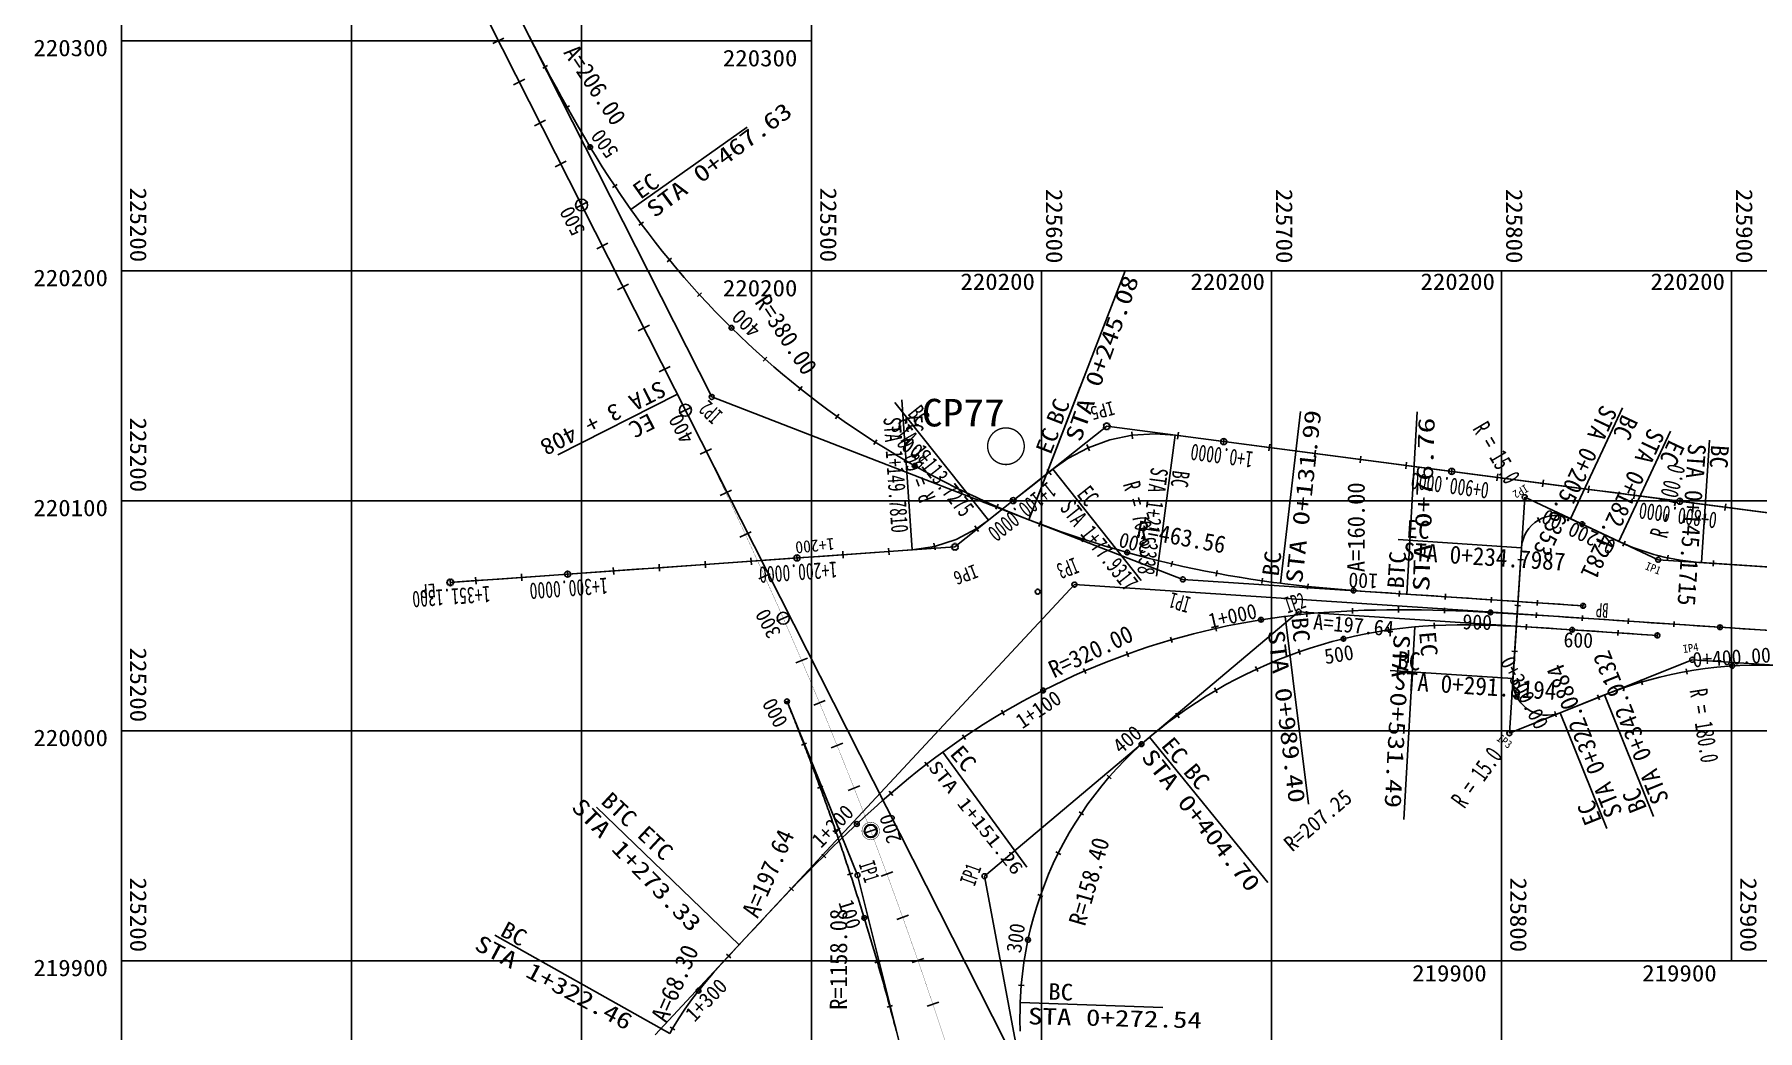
# Model space of a CAD drawing. Extents: x 229178 to 230988, y 219845 to 221404.
# Drawn here: x 229228 to 229977, y 220574 to 221007 of the extents above; entities that cross this region are included whole.
import ezdxf
from ezdxf.enums import TextEntityAlignment as Align

# ---------------------------------------------------------------- set-up
doc = ezdxf.new("R2010")
doc.units = 0
doc.header["$LTSCALE"] = 127
doc.header["$MEASUREMENT"] = 0
doc.layers.get('0').update_dxf_attribs({"linetype": 'CONTINUOUS'})
for name, color, linetype in [('CA-ALGN-CNTL', 2, 'CONTINUOUS'), ('CA-ALGN-IPLN', 1, 'CONTINUOUS'), ('CA-ALGN-IPSM', 2, 'CONTINUOUS'), ('CA-ALGN-STSM', 2, 'CONTINUOUS'), ('CA-ALGN-SUBL', 1, 'CONTINUOUS'), ('CA-ALGN-SUBT', 2, 'CONTINUOUS'), ('CA-ALGN-TEXT', 3, 'CONTINUOUS'), ('CA-TEXT', 3, 'CONTINUOUS'), ('CV-GRID-LINE', 1, 'CONTINUOUS'), ('CV-GRID-TEXT', 4, 'CONTINUOUS'), ('CV-SURV-SYMB', 3, 'CONTINUOUS'), ('CV-SURV-TEXT', 3, 'CONTINUOUS')]:
    doc.layers.add(name, color=color, linetype=linetype)
doc.styles.add('GHS', font='DotumChe.ttf')
doc.styles.add('GTXT', font='DotumChe.ttf')

# ---------------------------------------------------------------- blocks, each defined once
blk = doc.blocks.new('CVSVCPM')
at = {"const_width": 0.15}
blk.add_lwpolyline([(0, 2, -1), (0, -2, -1), (0, 2)], format="xyb", dxfattribs=at)
at = {"style": 'GTXT', "flags": 1}
blk.add_attdef('NO', text='', height=2.5, dxfattribs=at).set_placement((0, 4.76), align=Align.MIDDLE)
blk = doc.blocks.new('CASTAMM')
blk.add_line((0, -1.5), (0, 1.5))
blk.add_circle((0, 0), 1.3)
at = {"style": 'GTXT', "flags": 1}
for tag, p in [('STA_DST', (0, -3.62)), ('XSEC_DAT', (0, -6.85))]:
    blk.add_attdef(tag, text='', height=2.5, dxfattribs=at).set_placement(p, align=Align.MIDDLE)
blk = doc.blocks.new('CAIPMRK')
at = {"const_width": 0.1}
blk.add_lwpolyline([(-2, 0, -1), (2, 0, -1)], format="xyb", close=True, dxfattribs=at)
blk.add_circle((0, 0), 1.5)
blk = doc.blocks.new('CASTAMS')
blk.add_line((0, -1.5), (0, 1.5))
at = {"style": 'GTXT', "flags": 1}
for tag, p in [('STA_DST', (0, -3.62)), ('XSEC_DAT', (0, -6.85))]:
    blk.add_attdef(tag, text='', height=2.5, dxfattribs=at).set_placement(p, align=Align.MIDDLE)

msp = doc.modelspace()

# ---------------------------------------------------------------- linework, layer by layer
at = {"layer": 'CA-ALGN-CNTL', "const_width": 0.1}
msp.add_lwpolyline([(229624.68, 220566.46), (229620.47, 220579.25), (229620.47, 220579.25), (229618.39, 220585.44), (229611.92, 220604.37), (229605.25, 220623.22), (229603.56, 220627.93), (229598.87, 220640.75), (229598.53, 220641.65), (229598.53, 220641.65), (229598.4, 220642.01), (229596.31, 220647.64), (229596.17, 220648.01), (229595.99, 220648.48), (229595.62, 220649.46), (229595.62, 220649.46), (229595.11, 220650.82), (229593.88, 220654.09), (229591.93, 220659.24), (229591.36, 220660.73), (229587.62, 220670.44), (229584.27, 220679.02), (229584.27, 220679.02), (229584.13, 220679.38), (229581.17, 220686.85), (229581.17, 220686.85), (229579.33, 220691.46), (229578.68, 220693.09), (229576.72, 220697.95), (229571.99, 220709.53), (229569.12, 220716.45), (229561.33, 220734.88), (229561.02, 220735.61), (229560.15, 220737.63), (229559.56, 220739.01), (229559.16, 220739.93), (229558.29, 220741.95), (229553.36, 220753.22), (229550.9, 220758.8), (229550.7, 220759.26), (229545.21, 220771.49), (229540.65, 220781.5), (229540.03, 220782.86), (229538.14, 220786.94), (229537.64, 220788.03), (229537.64, 220788.03), (229537.47, 220788.4), (229537.47, 220788.4), (229536.88, 220789.67), (229529.1, 220806.23), (229528.37, 220807.76), (229523.78, 220817.32), (229521.34, 220822.36), (229520.33, 220824.43), (229519.67, 220825.77), (229517.47, 220830.26), (229514.15, 220836.99), (229510.8, 220843.7), (229507.29, 220850.66), (229501.78, 220861.55), (229495, 220874.93), (229494.1, 220876.71), (229492.74, 220879.39), (229491.39, 220882.07), (229483.71, 220897.24), (229475.51, 220913.42), (229475.51, 220913.42), (229474.68, 220915.08), (229471.29, 220921.77), (229471.11, 220922.13), (229465.64, 220932.92), (229457.29, 220949.43), (229457.06, 220949.87), (229456.61, 220950.77), (229447.57, 220968.61), (229441.11, 220981.37), (229438.54, 220986.45), (229434.16, 220995.11), (229433.98, 220995.46), (229429.51, 221004.3), (229425.89, 221011.43)], dxfattribs=at)
at = {"layer": 'CA-ALGN-CNTL'}
for points in [[(229901.07, 220758.63), (229896.08, 220758.96), (229891.09, 220759.29), (229886.1, 220759.62), (229881.11, 220759.95), (229876.12, 220760.28), (229871.13, 220760.61), (229866.14, 220760.94), (229861.15, 220761.27), (229856.16, 220761.6), (229851.18, 220761.93), (229846.19, 220762.26), (229841.2, 220762.59), (229836.21, 220762.92), (229831.22, 220763.25), (229826.23, 220763.58), (229824.47, 220763.69), (229821.24, 220763.91), (229816.25, 220764.24), (229811.26, 220764.58), (229806.28, 220764.93), (229801.29, 220765.31), (229796.31, 220765.7), (229791.32, 220766.12), (229786.34, 220766.58), (229781.37, 220767.07), (229776.4, 220767.6), (229771.43, 220768.18), (229769.46, 220768.43), (229766.47, 220768.81), (229761.52, 220769.5), (229756.57, 220770.24), (229751.64, 220771.03), (229746.71, 220771.87), (229741.79, 220772.77), (229736.88, 220773.72), (229731.98, 220774.73), (229727.1, 220775.78), (229722.22, 220776.89), (229717.36, 220778.05), (229712.51, 220779.27), (229707.67, 220780.54), (229702.85, 220781.85), (229698.04, 220783.22), (229693.24, 220784.65), (229688.47, 220786.12), (229683.71, 220787.65), (229678.96, 220789.22), (229674.23, 220790.85), (229669.52, 220792.53), (229664.83, 220794.26), (229660.16, 220796.04), (229660.09, 220796.07), (229660.09, 220796.07), (229660.09, 220796.07), (229660.09, 220796.07), (229655.51, 220797.87), (229650.88, 220799.77), (229646.28, 220801.73), (229641.71, 220803.75), (229637.16, 220805.82), (229632.64, 220807.96), (229628.15, 220810.16), (229623.68, 220812.41), (229619.25, 220814.73), (229614.85, 220817.1), (229610.48, 220819.53), (229606.14, 220822.02), (229601.84, 220824.56), (229597.57, 220827.16), (229593.33, 220829.82), (229589.13, 220832.53), (229584.97, 220835.3), (229580.84, 220838.12), (229576.75, 220840.99), (229572.7, 220843.92), (229568.68, 220846.9), (229564.71, 220849.94), (229560.78, 220853.03), (229556.88, 220856.16), (229553.03, 220859.35), (229549.22, 220862.59), (229545.46, 220865.88), (229541.74, 220869.22), (229538.06, 220872.61), (229534.43, 220876.04), (229530.84, 220879.53), (229527.3, 220883.06), (229523.8, 220886.63), (229520.36, 220890.25), (229516.96, 220893.92), (229513.61, 220897.63), (229510.31, 220901.39), (229507.05, 220905.19), (229503.85, 220909.03), (229500.7, 220912.91), (229497.6, 220916.83), (229494.55, 220920.8), (229491.56, 220924.8), (229488.62, 220928.84), (229487.09, 220930.99), (229485.73, 220932.92), (229482.89, 220937.04), (229480.11, 220941.19), (229477.37, 220945.38), (229474.68, 220949.59), (229472.04, 220953.84), (229469.43, 220958.11), (229466.87, 220962.4), (229464.35, 220966.71), (229461.86, 220971.05), (229459.4, 220975.4), (229456.97, 220979.78), (229454.57, 220984.16), (229452.2, 220988.56), (229449.85, 220992.98), (229447.52, 220997.4), (229445.21, 221001.84), (229442.91, 221006.28), (229440.63, 221010.73)], [(229901.07, 220758.63), (229896.08, 220758.96), (229891.09, 220759.29), (229886.1, 220759.62), (229881.11, 220759.95), (229876.12, 220760.28), (229871.13, 220760.61), (229866.14, 220760.94), (229861.15, 220761.27), (229856.16, 220761.6), (229851.18, 220761.93), (229846.19, 220762.26), (229841.2, 220762.59), (229836.21, 220762.92), (229831.22, 220763.25), (229826.23, 220763.58), (229824.47, 220763.69), (229821.24, 220763.91), (229816.25, 220764.24), (229811.26, 220764.58), (229806.28, 220764.93), (229801.29, 220765.31), (229796.31, 220765.7), (229791.32, 220766.12), (229786.34, 220766.58), (229781.37, 220767.07), (229776.4, 220767.6), (229771.43, 220768.18), (229769.46, 220768.43), (229766.47, 220768.81), (229761.52, 220769.5), (229756.57, 220770.24), (229751.64, 220771.03), (229746.71, 220771.87), (229741.79, 220772.77), (229736.88, 220773.72), (229731.98, 220774.73), (229727.1, 220775.78), (229722.22, 220776.89), (229717.36, 220778.05), (229712.51, 220779.27), (229707.67, 220780.54), (229702.85, 220781.85), (229698.04, 220783.22), (229693.24, 220784.65), (229688.47, 220786.12), (229683.71, 220787.65), (229678.96, 220789.22), (229674.23, 220790.85), (229669.52, 220792.53), (229664.83, 220794.26), (229660.16, 220796.04), (229660.09, 220796.07), (229660.09, 220796.07), (229660.09, 220796.07), (229660.09, 220796.07), (229655.51, 220797.87), (229650.88, 220799.77), (229646.28, 220801.73), (229641.71, 220803.75), (229637.16, 220805.82), (229632.64, 220807.96), (229628.15, 220810.16), (229623.68, 220812.41), (229619.25, 220814.73), (229614.85, 220817.1), (229610.48, 220819.53), (229606.14, 220822.02), (229601.84, 220824.56), (229597.57, 220827.16), (229593.33, 220829.82), (229589.13, 220832.53), (229584.97, 220835.3), (229580.84, 220838.12), (229576.75, 220840.99), (229572.7, 220843.92), (229568.68, 220846.9), (229564.71, 220849.94), (229560.78, 220853.03), (229556.88, 220856.16), (229553.03, 220859.35), (229549.22, 220862.59), (229545.46, 220865.88), (229541.74, 220869.22), (229538.06, 220872.61), (229534.43, 220876.04), (229530.84, 220879.53), (229527.3, 220883.06), (229523.8, 220886.63), (229520.36, 220890.25), (229516.96, 220893.92), (229513.61, 220897.63), (229510.31, 220901.39), (229507.05, 220905.19), (229503.85, 220909.03), (229500.7, 220912.91), (229497.6, 220916.83), (229494.55, 220920.8), (229491.56, 220924.8), (229488.62, 220928.84), (229487.09, 220930.99), (229485.73, 220932.92), (229482.89, 220937.04), (229480.11, 220941.19), (229477.37, 220945.38), (229474.68, 220949.59), (229472.04, 220953.84), (229469.43, 220958.11), (229466.87, 220962.4), (229464.35, 220966.71), (229461.86, 220971.05), (229459.4, 220975.4), (229456.97, 220979.78), (229454.57, 220984.16), (229452.2, 220988.56), (229449.85, 220992.98), (229447.52, 220997.4), (229445.21, 221001.84), (229442.91, 221006.28), (229440.63, 221010.73)], [(229982.78, 220798.91), (229972.86, 220800.21), (229962.95, 220801.51), (229953.03, 220802.8), (229943.12, 220804.1), (229933.2, 220805.4), (229923.29, 220806.7), (229913.37, 220807.99), (229903.45, 220809.29), (229893.54, 220810.59), (229883.62, 220811.89), (229873.71, 220813.18), (229863.79, 220814.48), (229853.88, 220815.78), (229843.96, 220817.08), (229834.05, 220818.37), (229824.13, 220819.67), (229814.22, 220820.97), (229804.3, 220822.27), (229794.38, 220823.56), (229784.47, 220824.86), (229774.55, 220826.16), (229764.64, 220827.46), (229754.72, 220828.75), (229744.81, 220830.05), (229734.89, 220831.35), (229724.98, 220832.65), (229723.65, 220832.82), (229715.01, 220833.41), (229705.04, 220832.78), (229695.26, 220830.75), (229685.86, 220827.35), (229677.04, 220822.67), (229670.56, 220818.09), (229668.94, 220816.81), (229661.11, 220810.59), (229653.28, 220804.37), (229645.45, 220798.15), (229642.53, 220795.83), (229637.43, 220792.19), (229628.58, 220787.55), (229619.09, 220784.44), (229609.43, 220782.96), (229609.21, 220782.95), (229599.24, 220782.25), (229589.26, 220781.54), (229579.29, 220780.84), (229569.31, 220780.14), (229559.34, 220779.44), (229549.36, 220778.73), (229539.39, 220778.03), (229529.41, 220777.33), (229519.44, 220776.62), (229509.46, 220775.92), (229499.48, 220775.22), (229489.51, 220774.52), (229479.53, 220773.81), (229469.56, 220773.11), (229459.58, 220772.41), (229449.61, 220771.71), (229439.63, 220771), (229429.66, 220770.3), (229419.68, 220769.6), (229409.71, 220768.9), (229408.58, 220768.82)], [(229980.54, 220748.01), (229975.55, 220748.34), (229970.56, 220748.67), (229965.57, 220749), (229960.58, 220749.33), (229955.59, 220749.66), (229950.6, 220749.99), (229945.62, 220750.32), (229940.63, 220750.65), (229935.64, 220750.98), (229930.65, 220751.31), (229925.66, 220751.64), (229920.67, 220751.97), (229915.68, 220752.3), (229910.69, 220752.63), (229905.7, 220752.96), (229900.71, 220753.29), (229895.72, 220753.62), (229893.4, 220753.77), (229890.74, 220753.95), (229885.75, 220754.28), (229880.76, 220754.6), (229875.77, 220754.92), (229870.78, 220755.22), (229865.78, 220755.51), (229860.79, 220755.78), (229855.8, 220756.03), (229850.8, 220756.26), (229845.81, 220756.46), (229840.81, 220756.63), (229835.81, 220756.76), (229830.81, 220756.86), (229825.81, 220756.92), (229820.81, 220756.93), (229815.81, 220756.9), (229810.81, 220756.82), (229805.82, 220756.68), (229800.82, 220756.49), (229795.83, 220756.24), (229790.84, 220755.93), (229785.85, 220755.55), (229780.87, 220755.11), (229775.9, 220754.59), (229771.53, 220754.07), (229770.93, 220754), (229765.98, 220753.33), (229761.03, 220752.58), (229756.1, 220751.75), (229751.18, 220750.85), (229746.28, 220749.87), (229741.39, 220748.82), (229736.52, 220747.69), (229731.67, 220746.48), (229726.84, 220745.2), (229722.03, 220743.84), (229717.24, 220742.41), (229712.47, 220740.9), (229707.73, 220739.32), (229703.01, 220737.66), (229698.32, 220735.93), (229693.65, 220734.13), (229689.02, 220732.26), (229684.41, 220730.31), (229679.84, 220728.29), (229675.3, 220726.2), (229670.79, 220724.04), (229666.31, 220721.81), (229661.87, 220719.51), (229657.47, 220717.14), (229653.11, 220714.7), (229648.78, 220712.19), (229644.49, 220709.62), (229640.25, 220706.98), (229636.04, 220704.27), (229631.88, 220701.5), (229627.76, 220698.66), (229623.69, 220695.76), (229622.67, 220695.02), (229619.66, 220692.8), (229615.68, 220689.78), (229611.74, 220686.7), (229607.85, 220683.56), (229604, 220680.37), (229600.18, 220677.14), (229596.41, 220673.86), (229592.68, 220670.53), (229588.97, 220667.17), (229585.31, 220663.77), (229581.67, 220660.34), (229578.07, 220656.87), (229574.49, 220653.38), (229570.94, 220649.86), (229567.42, 220646.31), (229563.91, 220642.74), (229560.43, 220639.16), (229556.96, 220635.55), (229553.51, 220631.94), (229550.08, 220628.3), (229546.65, 220624.66), (229543.23, 220621.01), (229539.82, 220617.36), (229536.41, 220613.7), (229534.14, 220611.26), (229534.14, 220611.26), (229533.01, 220610.04), (229529.61, 220606.37), (229526.23, 220602.68), (229522.91, 220598.95), (229519.65, 220595.16), (229516.48, 220591.29), (229513.42, 220587.33), (229510.5, 220583.28), (229507.74, 220579.11), (229505.17, 220574.82), (229503.98, 220572.67)], [(229656.36, 220573.66), (229656.25, 220578.66), (229656.28, 220583.66), (229656.36, 220586.2), (229656.47, 220588.66), (229656.81, 220593.65), (229657.3, 220598.62), (229657.96, 220603.58), (229658.77, 220608.51), (229659.73, 220613.42), (229660.85, 220618.29), (229662.12, 220623.12), (229663.55, 220627.92), (229665.12, 220632.66), (229666.85, 220637.36), (229668.72, 220641.99), (229670.74, 220646.57), (229672.9, 220651.08), (229675.2, 220655.51), (229677.64, 220659.88), (229680.22, 220664.16), (229682.93, 220668.36), (229685.77, 220672.48), (229688.74, 220676.5), (229691.84, 220680.42), (229695.05, 220684.25), (229698.39, 220687.97), (229701.85, 220691.59), (229705.41, 220695.09), (229709.09, 220698.48), (229712.63, 220701.56), (229712.63, 220701.56), (229712.63, 220701.56), (229712.63, 220701.56), (229712.87, 220701.76), (229716.73, 220704.92), (229720.68, 220708), (229724.69, 220710.98), (229728.78, 220713.86), (229732.94, 220716.64), (229737.16, 220719.32), (229741.44, 220721.89), (229745.79, 220724.37), (229750.19, 220726.73), (229754.65, 220728.99), (229759.16, 220731.15), (229763.73, 220733.19), (229768.34, 220735.12), (229773, 220736.94), (229777.7, 220738.65), (229782.43, 220740.24), (229787.21, 220741.72), (229792.02, 220743.08), (229796.86, 220744.33), (229801.73, 220745.46), (229806.63, 220746.47), (229811.55, 220747.36), (229816.49, 220748.14), (229821.45, 220748.79), (229826.42, 220749.33), (229827.9, 220749.46), (229831.4, 220749.74), (229836.39, 220750.05), (229841.39, 220750.24), (229846.39, 220750.35), (229851.39, 220750.36), (229856.39, 220750.3), (229861.38, 220750.18), (229866.38, 220749.99), (229871.37, 220749.76), (229876.37, 220749.49), (229881.36, 220749.19), (229886.35, 220748.88), (229891.34, 220748.55), (229891.64, 220748.53), (229896.33, 220748.22), (229901.32, 220747.89), (229906.3, 220747.56), (229911.29, 220747.23), (229916.28, 220746.9), (229921.27, 220746.57), (229926.26, 220746.24), (229931.25, 220745.91), (229933.35, 220745.77)], [(229554.97, 220717.1), (229554.97, 220717.1), (229555.35, 220716.18), (229555.72, 220715.25), (229556.09, 220714.32), (229556.47, 220713.39), (229556.84, 220712.47), (229557.21, 220711.54), (229557.58, 220710.61), (229557.95, 220709.68), (229558.32, 220708.75), (229558.69, 220707.82), (229559.06, 220706.89), (229559.42, 220705.96), (229559.79, 220705.03), (229560.16, 220704.1), (229560.52, 220703.17), (229560.88, 220702.24), (229561.25, 220701.3), (229561.61, 220700.37), (229561.97, 220699.44), (229562.33, 220698.51), (229562.69, 220697.57), (229563.05, 220696.64), (229563.41, 220695.71), (229563.76, 220694.77), (229564.12, 220693.84), (229564.48, 220692.9), (229564.83, 220691.97), (229565.18, 220691.03), (229565.54, 220690.1), (229565.89, 220689.16), (229566.24, 220688.22), (229566.59, 220687.29), (229566.94, 220686.35), (229567.29, 220685.41), (229567.64, 220684.48), (229567.99, 220683.54), (229568.33, 220682.6), (229568.68, 220681.66), (229569.02, 220680.72), (229569.37, 220679.79), (229569.71, 220678.85), (229570.05, 220677.91), (229570.4, 220676.97), (229570.74, 220676.03), (229571.08, 220675.09), (229571.42, 220674.15), (229571.75, 220673.2), (229572.09, 220672.26), (229572.43, 220671.32), (229572.77, 220670.38), (229573.1, 220669.44), (229573.43, 220668.5), (229573.77, 220667.55), (229574.1, 220666.61), (229574.43, 220665.67), (229574.76, 220664.72), (229575.09, 220663.78), (229575.42, 220662.84), (229575.75, 220661.89), (229576.08, 220660.95), (229576.41, 220660), (229576.73, 220659.06), (229577.06, 220658.11), (229577.38, 220657.16), (229577.71, 220656.22), (229578.03, 220655.27), (229578.35, 220654.33), (229578.68, 220653.38), (229579, 220652.43), (229579.32, 220651.48), (229579.63, 220650.54), (229579.95, 220649.59), (229580.27, 220648.64), (229580.59, 220647.69), (229580.9, 220646.74), (229581.22, 220645.79), (229581.53, 220644.84), (229581.84, 220643.89), (229582.16, 220642.94), (229582.47, 220641.99), (229582.78, 220641.04), (229583.09, 220640.09), (229583.4, 220639.14), (229583.71, 220638.19), (229584.01, 220637.24), (229584.32, 220636.29), (229584.63, 220635.33), (229584.93, 220634.38), (229585.24, 220633.43), (229585.54, 220632.48), (229585.84, 220631.52), (229586.14, 220630.57), (229586.44, 220629.62), (229586.74, 220628.66), (229587.04, 220627.71), (229587.34, 220626.75), (229587.64, 220625.8), (229587.94, 220624.84), (229588.23, 220623.89), (229588.53, 220622.93), (229588.82, 220621.98), (229589.11, 220621.02), (229589.41, 220620.07), (229589.7, 220619.11), (229589.99, 220618.15), (229590.28, 220617.2), (229590.57, 220616.24), (229590.86, 220615.28), (229591.15, 220614.32), (229591.43, 220613.37), (229591.72, 220612.41), (229592, 220611.45), (229592.29, 220610.49), (229592.57, 220609.53), (229592.85, 220608.57), (229593.14, 220607.61), (229593.42, 220606.65), (229593.7, 220605.69), (229593.98, 220604.73), (229594.26, 220603.77), (229594.53, 220602.81), (229594.81, 220601.85), (229595.09, 220600.89), (229595.36, 220599.93), (229595.64, 220598.97), (229595.91, 220598), (229596.18, 220597.04), (229596.45, 220596.08), (229596.73, 220595.12), (229597, 220594.15), (229597.26, 220593.19), (229597.53, 220592.23), (229597.8, 220591.26), (229598.07, 220590.3), (229598.33, 220589.34), (229598.6, 220588.37), (229598.86, 220587.41), (229599.13, 220586.44), (229599.39, 220585.48), (229599.65, 220584.51), (229599.91, 220583.55), (229600.17, 220582.58), (229600.43, 220581.62), (229600.69, 220580.65), (229600.95, 220579.69), (229601.21, 220578.72), (229601.46, 220577.75), (229601.72, 220576.79), (229601.97, 220575.82), (229602.23, 220574.85), (229602.48, 220573.88)]]:
    msp.add_lwpolyline(points, dxfattribs=at)
msp.add_lwpolyline([(230097.34, 220767.85), (229952.49, 220777.43, -0.093412), (229916.62, 220786.67), (229895.61, 220796.53, 0.528334), (229874.27, 220783.92), (229870.56, 220727.03, 0.552138), (229891.12, 220712.13), (229910.44, 220719.89, -0.112472), (229989.42, 220732.48), (230036.71, 220729.35)], format="xyb", dxfattribs=at)
at = {"layer": 'CA-ALGN-IPLN'}
for p, q in [((229742.98, 220385.13), (229257.86, 221343.32)), ((229522.25, 220849.46), (229363.74, 221162.54)), ((229727.05, 220770.13), (229522.25, 220849.46)), ((229693.99, 220836.7), (229627.97, 220784.27)), ((230094.72, 220784.26), (229693.99, 220836.7)), ((229875.7, 220805.87), (229869.01, 220703.25)), ((229933.68, 220778.67), (229875.7, 220805.87)), ((229627.97, 220784.27), (229408.58, 220768.82)), ((230097.34, 220767.85), (229933.68, 220778.67)), ((229901.07, 220758.63), (229727.05, 220770.13)), ((229679.91, 220767.88), (229497.71, 220572.12)), ((230441.15, 220717.57), (229679.91, 220767.88)), ((229640.81, 220641.1), (229777.39, 220756.08)), ((229777.39, 220756.08), (229933.35, 220745.77)), ((229869.01, 220703.25), (229948.5, 220735.18)), ((229948.5, 220735.18), (230036.71, 220729.35)), ((229554.97, 220717.1), (229585.63, 220641.54)), ((229653.86, 220368.54), (229585.63, 220641.54)), ((229701.36, 220317.7), (229640.81, 220641.1))]:
    msp.add_line(p, q, dxfattribs=at)
at = {"layer": 'CA-ALGN-SUBL'}
for p, q in [((229487.09, 220930.99), (229537.71, 220966.79)), ((229660.09, 220796.07), (229701.99, 220904.26)), ((229660.09, 220796.07), (229682.48, 220853.88)), ((229507.29, 220850.66), (229455.27, 220824.32)), ((229642.53, 220795.83), (229601.86, 220847.04)), ((229609.43, 220782.96), (229604.84, 220848.2)), ((229918.21, 220844.71), (229895.61, 220796.53)), ((229769.46, 220768.43), (229778.2, 220843.17)), ((229824.47, 220763.69), (229828.87, 220843.02)), ((229723.65, 220832.82), (229715.64, 220771.54)), ((229916.62, 220786.67), (229939.08, 220834.56)), ((229952.49, 220777.43), (229956.01, 220830.66)), ((229670.56, 220818.09), (229709, 220769.7)), ((229820.69, 220787.42), (229874.27, 220783.92)), ((229771.53, 220754.07), (229781.69, 220672.36)), ((229827.9, 220749.46), (229823.06, 220665.79)), ((229817.24, 220730.5), (229870.56, 220727.03)), ((229910.44, 220719.89), (229931.65, 220667.1)), ((229911.32, 220661.86), (229891.12, 220712.13)), ((229622.67, 220695.02), (229659.22, 220644.94)), ((229712.63, 220701.56), (229764.03, 220638.31)), ((229534.14, 220611.26), (229472.19, 220671.06)), ((229503.98, 220572.67), (229427.97, 220615.46)), ((229656.36, 220586.2), (229718.31, 220583.93))]:
    msp.add_line(p, q, dxfattribs=at)
at = {"layer": 'CV-GRID-LINE'}
for p, q in [((229265.65, 219854.26), (229265.65, 221404.26)), ((229365.65, 221004.26), (229365.65, 221404.26)), ((229465.65, 220904.26), (229465.65, 221304.26)), ((229565.65, 220904.26), (229565.65, 221304.26)), ((229265.65, 221004.26), (229565.65, 221004.26)), ((229365.65, 220404.26), (229365.65, 221004.26)), ((229265.65, 220904.26), (229565.65, 220904.26)), ((229465.65, 220804.26), (229465.65, 220904.26)), ((229465.65, 220904.26), (229565.65, 220904.26)), ((229465.65, 220804.26), (229465.65, 220904.26)), ((229565.65, 220804.26), (229565.65, 220904.26)), ((229565.65, 220904.26), (229665.65, 220904.26)), ((229565.65, 220804.26), (229565.65, 220904.26)), ((229665.65, 220904.26), (229765.65, 220904.26)), ((229665.65, 220804.26), (229665.65, 220904.26)), ((229665.65, 220904.26), (229765.65, 220904.26)), ((229665.65, 220804.26), (229665.65, 220904.26)), ((229765.65, 220904.26), (229865.65, 220904.26)), ((229765.65, 220804.26), (229765.65, 220904.26)), ((229765.65, 220904.26), (229865.65, 220904.26)), ((229765.65, 220804.26), (229765.65, 220904.26)), ((229865.65, 220904.26), (229965.65, 220904.26)), ((229865.65, 220804.26), (229865.65, 220904.26)), ((229865.65, 220904.26), (229965.65, 220904.26)), ((229865.65, 220804.26), (229865.65, 220904.26)), ((229965.65, 220904.26), (230265.65, 220904.26)), ((229965.65, 220804.26), (229965.65, 220904.26)), ((229965.65, 220804.26), (229965.65, 220904.26)), ((229265.65, 220804.26), (229465.65, 220804.26)), ((229465.65, 220804.26), (229565.65, 220804.26)), ((229465.65, 220704.26), (229465.65, 220804.26)), ((229465.65, 220804.26), (229565.65, 220804.26)), ((229465.65, 220704.26), (229465.65, 220804.26)), ((229565.65, 220804.26), (229865.65, 220804.26)), ((229565.65, 220404.26), (229565.65, 220804.26)), ((229665.65, 220404.26), (229665.65, 220804.26)), ((229765.65, 220404.26), (229765.65, 220804.26)), ((229765.65, 220804.26), (229865.65, 220804.26)), ((229865.65, 220804.26), (229965.65, 220804.26)), ((229865.65, 220604.26), (229865.65, 220804.26)), ((229865.65, 220804.26), (229965.65, 220804.26)), ((229865.65, 220704.26), (229865.65, 220804.26)), ((229965.65, 220804.26), (230065.65, 220804.26)), ((229965.65, 220604.26), (229965.65, 220804.26)), ((229965.65, 220804.26), (230065.65, 220804.26)), ((229965.65, 220704.26), (229965.65, 220804.26)), ((229265.65, 220704.26), (229465.65, 220704.26)), ((229465.65, 220704.26), (229565.65, 220704.26)), ((229465.65, 220604.26), (229465.65, 220704.26)), ((229465.65, 220704.26), (229565.65, 220704.26)), ((229465.65, 220604.26), (229465.65, 220704.26)), ((229565.65, 220704.26), (229865.65, 220704.26)), ((229765.65, 220704.26), (229865.65, 220704.26)), ((229865.65, 220704.26), (229965.65, 220704.26)), ((229865.65, 220704.26), (229965.65, 220704.26)), ((229965.65, 220704.26), (230065.65, 220704.26)), ((229965.65, 220704.26), (230065.65, 220704.26)), ((229265.65, 220604.26), (229465.65, 220604.26)), ((229465.65, 220604.26), (229565.65, 220604.26)), ((229465.65, 220504.26), (229465.65, 220604.26)), ((229465.65, 220604.26), (229565.65, 220604.26)), ((229465.65, 220504.26), (229465.65, 220604.26)), ((229565.65, 220604.26), (230365.65, 220604.26)), ((229865.65, 219854.26), (229865.65, 220604.26))]:
    msp.add_line(p, q, dxfattribs=at)

# ---------------------------------------------------------------- block references
at = {"layer": 'CA-ALGN-IPSM'}
for p, xscale, yscale, rotation in [((229522.25, 220849.46), 0.7000000000000418, 0.6999999999999886, 0.7570996811220964), ((229693.99, 220836.7), 0.9, 0.9, 17.49789523763842), ((229875.7, 220805.87), 0.7, 0.7, 5.459224220220512), ((229627.97, 220784.27), 0.9, 0.9, 357.6862744907547), ((229933.68, 220778.67), 0.7, 0.7, 56.01440967632165), ((229408.58, 220768.82), 0.9, 0.9, 11.96732065557998), ((229727.05, 220770.13), 0.700000000000042, 0.7000000000000028, 0.7570996811232593), ((229663.96, 220764.77), 0.700000000000042, 0.7000000000000028, 0.7570996811232593), ((229679.91, 220767.88), 0.700000000000042, 0.7000000000000028, 0.7570996811232593), ((229777.39, 220756.08), 0.700000000000042, 0.7000000000000028, 0.7570996811232593), ((229901.07, 220758.63), 0.700000000000042, 0.7000000000000028, 0.7570996811232593), ((229933.35, 220745.77), 0.700000000000042, 0.7000000000000028, 0.7570996811232593), ((229948.5, 220735.18), 0.7, 0.7, 32.82670476370632), ((229869.01, 220703.25), 0.7, 0.7, 330.8337938891929), ((229591.36, 220660.73), 1.9, 1.9, 354.2857532156906), ((229585.63, 220641.54), 0.700000000000042, 0.7000000000000028, 0.7570996811232593), ((229640.81, 220641.1), 0.700000000000042, 0.7000000000000028, 0.7570996811232593)]:
    msp.add_blockref('CAIPMRK', p, dxfattribs=dict(at, xscale=xscale, yscale=yscale, rotation=rotation))
at = {"layer": 'CA-ALGN-STSM'}
for p, xscale, yscale, zscale, rotation in [((229429.51, 221004.3), 1.800000000000706, 1.799999999988358, 1.8, 116.8521631401155), ((229438.54, 220986.45), 1.800000000000706, 1.799999999988358, 1.8, 116.8521631401155), ((229449.85, 220992.98), 0.8, 0.8, 0.8, 117.8951561717575), ((229459.4, 220975.4), 0.8, 0.8, 0.8, 119.2266203665768), ((229447.57, 220968.61), 1.799999999987886, 1.799999999988358, 1.8, 116.8521631413605), ((229456.61, 220950.77), 1.800000000000706, 1.799999999988358, 1.8, 116.8521631401155), ((229480.11, 220941.19), 0.8, 0.8, 0.8, 123.5097050680322), ((229491.56, 220924.8), 0.8, 0.8, 0.8, 126.4221268134251), ((229474.68, 220915.08), 1.80000000000038, 1.799999999988358, 1.8, 116.8521631380441), ((229503.85, 220909.03), 0.8, 0.8, 0.8, 129.4377796278885), ((229483.71, 220897.24), 1.800000000013642, 1.799999999988358, 1.8, 116.8519075517207), ((229516.96, 220893.92), 0.8, 0.8, 0.8, 132.4534462279616), ((229492.74, 220879.39), 1.800000000000822, 1.799999999988358, 1.8, 116.8519075529657), ((229501.78, 220861.55), 1.800000000000706, 1.799999999988358, 1.8, 116.8521631401155), ((229545.46, 220865.88), 0.8, 0.8, 0.8, 138.4843439947432), ((229560.78, 220853.03), 0.8, 0.8, 0.8, 141.5000494434954), ((229576.75, 220840.99), 0.8, 0.8, 0.8, 144.5154728269858), ((229593.33, 220829.82), 0.8, 0.8, 0.8, 147.5312465917362), ((229519.67, 220825.77), 1.800000000002749, 1.799999999988358, 1.8, 116.0560346773022), ((229528.37, 220807.76), 1.800000000014472, 1.799999999988358, 1.8, 115.4827807909118), ((229646.28, 220801.73), 0.8, 0.8, 0.8, 156.5779663356949), ((229664.83, 220794.26), 0.8, 0.8, 0.8, 159.4553885000713), ((229881.8, 220795.97), 0.7999999999889154, 0.7999999999883585, 0.8, 209.7414068612082), ((229536.88, 220789.67), 1.800000000003592, 1.799999999988358, 1.8, 114.9097985603445), ((229683.71, 220787.65), 0.8, 0.8, 0.8, 161.9275144398932), ((229918.83, 220785.67), 0.8000000000188078, 0.7999999999883585, 0.8, 156.2634021518795), ((229722.22, 220776.89), 0.8, 0.8, 0.8, 166.8715666827335), ((229873.93, 220778.73), 0.7999999999917808, 0.7999999999883585, 0.8, 266.2683346853927), ((229937.82, 220779.5), 0.7999999999844877, 0.7999999999883585, 0.8, 167.7225580568461), ((229957.65, 220777.09), 0.7999999999907403, 0.7999999999883585, 0.8, 176.218668122124), ((229545.21, 220771.49), 1.799999999982986, 1.799999999988358, 1.8, 114.3370504593422), ((229741.79, 220772.77), 0.8, 0.8, 0.8, 169.3432652736783), ((229761.52, 220769.5), 0.8, 0.8, 0.8, 171.81528449114), ((229781.37, 220767.07), 0.8, 0.8, 0.8, 174.1263539445988), ((229821.24, 220763.91), 0.8, 0.8, 0.8, 176.2068299045466), ((229841.2, 220762.59), 0.8, 0.8, 0.8, 176.2186066432573), ((229861.15, 220761.27), 0.8, 0.8, 0.8, 176.2185877500338), ((229780.87, 220755.11), 0.8, 0.8, 0.8, 185.5284415833395), ((229800.82, 220756.49), 0.8, 0.8, 0.8, 182.5166680802257), ((229820.81, 220756.93), 0.8, 0.8, 0.8, 180.0916731675845), ((229840.81, 220756.63), 0.8, 0.8, 0.8, 178.2527807721901), ((229872.63, 220758.78), 0.7999999999917808, 0.7999999999883585, 0.8, 266.2683346853927), ((229880.76, 220754.6), 0.8, 0.8, 0.8, 176.3362987405102), ((229881.11, 220759.95), 0.8, 0.8, 0.8, 176.2186066432573), ((229900.71, 220753.29), 0.8, 0.8, 0.8, 176.2185877533616), ((229741.39, 220748.82), 0.8, 0.8, 0.8, 192.625631131411), ((229816.49, 220748.14), 0.8, 0.8, 0.8, 8.216559760191664), ((229836.39, 220750.05), 0.8, 0.8, 0.8, 2.844179320492861), ((229856.39, 220750.3), 0.8, 0.8, 0.8, 358.9184759369232), ((229876.37, 220749.49), 0.8, 0.8, 0.8, 356.7260635972096), ((229916.28, 220746.9), 0.8, 0.8, 0.8, 356.218587746706), ((229920.67, 220751.97), 0.8, 0.8, 0.8, 176.2186066432573), ((229940.63, 220750.65), 0.8, 0.8, 0.8, 176.2185877500338), ((229722.03, 220743.84), 0.8, 0.8, 0.8, 196.2068050078696), ((229777.7, 220738.65), 0.8, 0.8, 0.8, 19.27486349655998), ((229561.33, 220734.88), 1.799999999999617, 1.799999999988358, 1.8, 113.1910672342668), ((229703.01, 220737.66), 0.8, 0.8, 0.8, 199.7879867414779), ((229759.16, 220731.15), 0.8, 0.8, 0.8, 24.80431307021821), ((229871.33, 220738.82), 0.7999999999917808, 0.7999999999883585, 0.8, 266.2683346853927), ((229684.41, 220730.31), 0.8, 0.8, 0.8, 203.3686553871737), ((229926.58, 220725.5), 0.7999999999993971, 0.7999999999883585, 0.8, 16.44854772773236), ((229946.03, 220730.09), 0.79999999999589, 0.7999999999883585, 0.8, 10.08235000731515), ((229569.12, 220716.45), 1.799999999992051, 1.799999999988358, 1.8, 112.6182342259097), ((229741.44, 220721.89), 0.8, 0.8, 0.8, 30.33339562959644), ((229907.74, 220718.81), 0.7999999999940988, 0.7999999999883585, 0.8, 21.88743330085128), ((229648.78, 220712.19), 0.8, 0.8, 0.8, 210.5307625571255), ((229724.69, 220710.98), 0.8, 0.8, 0.8, 35.86304479370924), ((229889.13, 220711.49), 0.8000000000076847, 0.7999999999883585, 0.8, 13.91045608892877), ((229631.88, 220701.5), 0.8, 0.8, 0.8, 214.1115808616429), ((229562.33, 220698.51), 0.8, 0.8, 0.8, 291.0974255608999), ((229562.33, 220698.51), 0.8, 0.8, 0.8, 291.0974255608999), ((229562.33, 220698.51), 0.8, 0.8, 0.8, 291.0974255577884), ((229562.33, 220698.51), 0.8, 0.8, 0.8, 291.0974255577884), ((229576.72, 220697.95), 1.799999999981654, 1.799999999988358, 1.8, 292.1168102424353), ((229576.72, 220697.95), 1.799999999981654, 1.799999999988358, 1.8, 292.1168102424353), ((229576.72, 220697.95), 1.799999999981654, 1.799999999988358, 1.8, 292.1168102424353), ((229615.68, 220689.78), 0.8, 0.8, 0.8, 217.6365384210521), ((229569.37, 220679.79), 0.8, 0.8, 0.8, 290.1082500418727), ((229569.37, 220679.79), 0.8, 0.8, 0.8, 290.1082500418727), ((229569.37, 220679.79), 0.8, 0.8, 0.8, 290.1082500418727), ((229569.37, 220679.79), 0.8, 0.8, 0.8, 290.1082500418727), ((229584.13, 220679.38), 1.799999999996225, 1.799999999988358, 1.8, 291.5439098942278), ((229584.13, 220679.38), 1.799999999996225, 1.799999999988358, 1.8, 291.5439098942278), ((229695.05, 220684.25), 0.8, 0.8, 0.8, 49.02697724781219), ((229600.18, 220677.14), 0.8, 0.8, 0.8, 220.6679461584664), ((229682.93, 220668.36), 0.8, 0.8, 0.8, 56.26138549457465), ((229576.08, 220660.95), 0.8, 0.8, 0.8, 289.1185750549158), ((229576.08, 220660.95), 0.8, 0.8, 0.8, 289.1185750549158), ((229576.08, 220660.95), 0.8, 0.8, 0.8, 289.1185750549158), ((229576.08, 220660.95), 0.8, 0.8, 0.8, 289.1185750549158), ((229570.94, 220649.86), 0.8, 0.8, 0.8, 224.9702220701453), ((229672.9, 220651.08), 0.8, 0.8, 0.8, 63.49542009165769), ((229582.47, 220641.99), 0.8, 0.8, 0.8, 288.1291075302893), ((229582.47, 220641.99), 0.8, 0.8, 0.8, 288.1291075302893), ((229582.47, 220641.99), 0.8, 0.8, 0.8, 288.1291075302893), ((229598.4, 220642.01), 1.799999999988654, 1.799999999988358, 1.8, 290.3979317099966), ((229556.96, 220635.55), 0.8, 0.8, 0.8, 226.2416615976959), ((229665.12, 220632.66), 0.8, 0.8, 0.8, 70.72966565386632), ((229605.25, 220623.22), 1.799999999988821, 1.799999999988358, 1.8, 109.7532801393012), ((229529.61, 220606.37), 0.8, 0.8, 0.8, 227.329602169733), ((229611.92, 220604.37), 1.799999999997172, 1.799999999988358, 1.8, 109.180455028034), ((229594.26, 220603.77), 0.8, 0.8, 0.8, 286.1500596363459), ((229656.81, 220593.65), 0.8, 0.8, 0.8, 85.19843578750715), ((229656.81, 220593.65), 0.8, 0.8, 0.8, 85.19843578750715), ((229599.65, 220584.51), 0.8, 0.8, 0.8, 285.1605950138326), ((229618.39, 220585.44), 1.800000000006638, 1.799999999988358, 1.8, 108.6073472191009), ((229505.17, 220574.82), 0.8, 0.8, 0.8, 240.4324301895474)]:
    msp.add_blockref('CASTAMS', p, dxfattribs=dict(at, xscale=xscale, yscale=yscale, zscale=zscale, rotation=rotation))
for p, xscale, yscale, rotation in [((229469.43, 220958.11), 0.8, 0.8, 302.2589920946175), ((229465.64, 220932.92), 2, 2, 296.8521631377167), ((229530.84, 220879.53), 0.8, 0.8, 316.9766410778312), ((229510.8, 220843.7), 2, 2, 296.3423434576877), ((229610.48, 220819.53), 0.8, 0.8, 149.0389042038026), ((229900.71, 220794.14), 0.7999999999889311, 0.7999999999883585, 333.3967693684247), ((229702.85, 220781.85), 0.8, 0.8, 345.6353083946144), ((229801.29, 220765.31), 0.8, 0.8, 355.9851895778882), ((229553.36, 220753.22), 2, 2, 293.1910672347029), ((229860.79, 220755.78), 0.8, 0.8, 356.3362987404441), ((229901.07, 220758.63), 0.8, 0.8, 176.2186066432286), ((229761.03, 220752.58), 0.8, 0.8, 7.264373699987536), ((229896.33, 220748.22), 0.8, 0.8, 356.2186276703976), ((229933.35, 220745.77), 0.8, 0.8, 176.2186202109771), ((229960.58, 220749.33), 0.8, 0.8, 356.2186276703976), ((229796.86, 220744.33), 0.8, 0.8, 196.5104829150316), ((229965.88, 220732.49), 0.8000000000002604, 0.7999999999883585, 0.8206891364806013), ((229554.97, 220717.1), 0.8, 0.8, 291.5923284557694), ((229666.31, 220721.81), 0.8, 0.8, 25.15915200823314), ((229872.23, 220719.12), 0.8000000000081174, 0.7999999999883585, 297.6302129510272), ((229709.09, 220698.48), 0.8, 0.8, 38.6745564877009), ((229585.31, 220663.77), 0.8, 0.8, 224.0903874167534), ((229591.36, 220660.73), 2.000000000000002, 2, 287.7479660226609), ((229588.53, 220622.93), 0.8, 0.8, 107.6343189613732), ((229659.73, 220613.42), 0.8, 0.8, 74.34699965409037), ((229516.48, 220591.29), 0.8, 0.8, 48.96760162378377)]:
    msp.add_blockref('CASTAMM', p, dxfattribs=dict(at, xscale=xscale, yscale=yscale, rotation=rotation))
for name, p, rotation in [('CASTAMS', (229705.04, 220832.78), 187.687115315328), ('CASTAMS', (229724.98, 220832.65), 172.5448534361935), ('CASTAMM', (229744.81, 220830.05), 352.5449818835032), ('CASTAMS', (229685.86, 220827.35), 203.911391879916), ('CASTAMS', (229764.64, 220827.46), 172.54487821644), ('CASTAMS', (229784.47, 220824.86), 172.544853438398), ('CASTAMS', (229804.3, 220822.27), 172.544853438398), ('CASTAMS', (229668.94, 220816.81), 218.4577298299082), ('CASTAMS', (229824.13, 220819.67), 172.5450428092088), ('CASTAMM', (229843.96, 220817.08), 352.5446315958812), ('CASTAMS', (229863.79, 220814.48), 172.5450428092088), ('CASTAMS', (229883.62, 220811.89), 172.5450428111249), ('CASTAMS', (229903.45, 220809.29), 172.5450428089203), ('CASTAMS', (229923.29, 220806.7), 172.5450428086318), ('CASTAMM', (229653.28, 220804.37), 38.45772982995013), ('CASTAMM', (229943.12, 220804.1), 352.5450428092371), ('CASTAMS', (229962.95, 220801.51), 172.5450428092088), ('CASTAMS', (229637.43, 220792.19), 212.4678525593777), ('CASTAMS', (229619.09, 220784.44), 193.3693002574643), ('CASTAMS', (229519.44, 220776.62), 184.0292967340775), ('CASTAMS', (229539.39, 220778.03), 184.0291062212715), ('CASTAMM', (229559.34, 220779.44), 4.02910621909181), ('CASTAMS', (229579.29, 220780.84), 184.0291062190536), ('CASTAMS', (229599.24, 220782.25), 184.0292967362954), ('CASTAMM', (229408.58, 220768.82), 4.029185462315528), ('CASTAMS', (229419.68, 220769.6), 184.0292967342337), ('CASTAMS', (229439.63, 220771), 184.0291062212715), ('CASTAMM', (229459.58, 220772.41), 4.029178939140917), ('CASTAMS', (229479.53, 220773.81), 184.0291062212715), ('CASTAMS', (229499.48, 220775.22), 184.0292967340775)]:
    msp.add_blockref(name, p, dxfattribs=dict(at, rotation=rotation))
at = {"layer": 'CV-SURV-SYMB', "xscale": 3.981049539986998, "yscale": 3.981049539986998, "zscale": 4.423388377792435}
msp.add_blockref('CVSVCPM', (229650.15, 220828.04), dxfattribs=at)

# ---------------------------------------------------------------- texts
at = {"layer": 'CA-ALGN-SUBT', "style": 'GHS'}
for s, height, rotation, width, p, p2 in [('STA 0+467.63', 7.2, 36.74394, 1.283447, (229497.34, 220927.06), (229557.92, 220972.28)), ('EC', 7.2, 35.27109, 1.100098, (229491.26, 220935.13), (229500.08, 220941.37)), ('STA 0+245.08', 7.2, 70.31267, 1.283447, (229682.59, 220829.5), (229708.05, 220900.68)), ('STA 3 + 408', 7.2, 206.85209, 1.100098, (229499.93, 220856.83), (229446.94, 220830)), ('  BC', 7.5, 308.45775, 0.704062, (229602.64, 220847.67), (229611.6, 220836.39)), ('EC', 7.2, 206.85209, 1.100098, (229495.07, 220842.65), (229485.43, 220837.77)), ('  STA 1+149.7810', 7.5, 274.02918, 0.704063, (229596.36, 220847.6), (229600.4, 220790.15)), ('  STA 1+113.7275', 7.5, 308.45775, 0.704062, (229595.2, 220841.76), (229631.02, 220796.65)), ('  EC', 7.5, 274.02918, 0.704062, (229605.83, 220848.27), (229606.85, 220833.91)), ('STA 0+131.99', 7.2, 83.62609, 1.283447, (229778.9, 220768.19), (229787.3, 220843.32)), ('STA 0+76.76', 7.2, 88.16033, 1.400124, (229834.2, 220764.84), (229836.62, 220840.4)), ('EC', 7.2, 68.82757, 1.100098, (229669.58, 220824.04), (229673.49, 220834.11)), ('STA 1+21.3338', 7.5, 262.54497, 0.704062, (229713.28, 220819.05), (229707.21, 220772.64)), ('BC', 7.5, 262.54497, 0.704062, (229722.7, 220817.82), (229721.76, 220810.68)), ('EC', 7.5, 308.45775, 0.704063, (229680.67, 220806.97), (229685.15, 220801.33)), ('STA 1+77.9317', 7.5, 308.45775, 0.704062, (229673.24, 220801.06), (229702.34, 220764.41)), ('STA 0+989.40', 7.2, 277.07831, 1.283447, (229763.91, 220747.6), (229773.23, 220672.58)), ('STA 0+531.49', 7.2, 266.96217, 1.283447, (229818.75, 220746.38), (229814.75, 220670.89)), ('EC', 7.2, 275.03964, 1.100098, (229829.8, 220747.15), (229830.75, 220736.39)), ('STA 0+404.70', 7.2, 308.49003, 1.283447, (229708.64, 220692.75), (229755.69, 220633.58)), ('STA 1+151.26', 5.76, 308.49003, 1.283447, (229616.05, 220688.4), (229653.69, 220641.06)), ('STA 1+273.33', 7.2, 313.94815, 1.283447, (229460.75, 220670.72), (229513.22, 220616.29)), ('BTC', 7.2, 317.0563, 1.100098, (229473.63, 220673.03), (229485.49, 220661.99)), ('ETC', 7.2, 317.0563, 1.100098, (229489.41, 220658.44), (229501.27, 220647.4)), ('BC', 7.2, 331.87957, 1.100098, (229429.79, 220615.44), (229439.32, 220610.35)), ('STA 1+322.46', 7.2, 331.91213, 1.283447, (229418.54, 220609.49), (229485.23, 220573.89)), ('BC', 7.2, 357.89645, 1.100098, (229668.44, 220587.41), (229679.24, 220587.01)), ('STA 0+272.54', 7.2, 358.62462, 1.283447, (229659.67, 220576.7), (229735.25, 220574.89))]:
    msp.add_text(s, height=height, rotation=rotation, dxfattribs=dict(at, width=width)).set_placement(p, p2, align=Align.FIT)
for s, rotation, p in [('STA 0+205.6353', 244.87217, (229909.13, 220846.52)), ('BC', 244.87217, (229918.16, 220842.37)), ('STA 0+182.4281', 244.87217, (229929.74, 220836.44)), ('EC', 244.87217, (229938.5, 220831.34)), ('STA 0+145.1715', 266.21865, (229946.76, 220829.39)), ('BC', 266.21865, (229956.73, 220828.79)), ('EC', 356.26822, (229824.11, 220788.3)), ('STA 0+234.7987', 356.26822, (229822.7, 220778.47)), ('BC', 356.26822, (229820.05, 220731.13)), ('STA 0+322.0884', 111.88735, (229918.36, 220668.65)), ('STA 0+342.9132', 111.88735, (229938.54, 220674.38)), ('STA 0+291.8194', 356.26822, (229818.77, 220722.3)), ('EC', 111.88735, (229909.35, 220665.31)), ('BC', 111.88735, (229928.95, 220670.64))]:
    msp.add_text(s, height=7.8, rotation=rotation, dxfattribs=at).set_placement(p)
at = {"layer": 'CA-ALGN-TEXT', "style": 'GHS'}
for s, height, rotation, p in [('500', 6.6, 125.99562, (229482.01, 220956.25)), ('500', 6.6, 117.95871, (229467.47, 220921.8)), ('400', 6.6, 135.99471, (229544.09, 220879.31)), ('400', 6.6, 117.95871, (229514.87, 220831.43)), ('300', 6.6, 144.95987, (229618.28, 220824.85)), ('1+200', 5.28, 185.74715, (229575.3, 220788.19)), ('200', 6.6, 165.394, (229712.69, 220787.43)), ('100', 6.6, 177.78384, (229811.98, 220772.58)), ('300', 6.6, 117.95871, (229552.57, 220746.76)), ('1+000', 6.6, 12.64435, (229738.95, 220748.7)), ('900', 6.6, 358.33412, (229848.57, 220748.47)), ('600', 6.6, 358.32456, (229892.5, 220740.65)), ('500', 6.6, 9.48008, (229789.14, 220733.24)), ('000', 6.6, 117.95871, (229555.56, 220707.96)), ('1+100', 6.6, 33.92556, (229657.25, 220704.9)), ('400', 6.6, 40.53776, (229700.15, 220693.91)), ('1+200', 6.6, 45.97237, (229569.73, 220652.93)), ('200', 6.6, 106.59374, (229604.81, 220656.53)), ('100', 6.6, 287.27737, (229577.24, 220629.67)), ('300', 6.6, 81.89291, (229656.72, 220607.42)), ('1+300', 6.6, 45.97237, (229514.77, 220577.32))]:
    msp.add_text(s, height=height, rotation=rotation, dxfattribs=at).set_placement(p)
for s, height, rotation, width, p, p2 in [('IP2', 7, 137.83983, 0.628627, (229527.39, 220842.41), (229520.71, 220848.45)), ('BC', 7.2, 68.82757, 1.100098, (229674.19, 220836.8), (229678.09, 220846.87)), ('IP5', 6, 195.50136, 0.855632, (229696.38, 220847.74), (229686.26, 220844.93)), ('1+0.0000', 7.2, 172.54497, 0.692654, (229757.94, 220825.61), (229730.97, 220829.14)), ('0+900.0000', 7.2, 172.54497, 0.692654, (229860.47, 220812.19), (229826.76, 220816.6)), ('1+100.0000', 7.2, 218.45775, 0.692654, (229668.27, 220812.83), (229641.65, 220791.68)), ('0+800.0000', 7.2, 172.54497, 0.692654, (229959.62, 220799.22), (229925.91, 220803.63)), ('1+200.0000', 7.2, 184.02918, 0.692654, (229576.48, 220777.94), (229542.57, 220775.55)), ('IP3', 7, 201.63746, 0.628627, (229679.91, 220779.83), (229671.54, 220776.51)), ('BC', 7.2, 82.80575, 1.100098, (229768.63, 220771.18), (229769.98, 220781.9)), ('BTC', 7.2, 86.21861, 1.100098, (229823.09, 220765.96), (229824.16, 220782.12)), ('1+300.0000', 7.2, 184.02918, 0.692654, (229476.73, 220770.91), (229442.82, 220768.52)), ('IP6', 6, 201.24347, 0.855632, (229636.49, 220776.85), (229626.7, 220773.05)), ('1+351.1300', 7.2, 184.02918, 0.692654, (229425.73, 220767.32), (229391.81, 220764.93)), ('EP', 6, 184.02918, 0.855632, (229402.1, 220768.36), (229395.12, 220767.87)), ('IP1', 7, 164.58331, 0.628627, (229730.93, 220762.24), (229722.26, 220764.63)), ('IP2', 7, 18.1562, 0.628627, (229772.53, 220755.29), (229781.09, 220758.1)), ('BP', 6.3, 176.21861, 0.628627, (229912.26, 220759.66), (229906.87, 220760.02)), ('BC', 7.2, 275.03964, 1.100098, (229774.28, 220753.37), (229775.23, 220742.62)), ('EC', 7.2, 310.34058, 1.100098, (229625.43, 220694.09), (229632.42, 220685.86)), ('EC', 7.2, 310.09379, 1.100098, (229717.28, 220697.69), (229724.23, 220689.42)), ('BC', 7.2, 310.09379, 1.100098, (229726.9, 220686.28), (229733.86, 220678.02)), ('IP1', 7, 288.05897, 0.628627, (229586.07, 220646.37), (229588.86, 220637.81)), ('IP1', 7, 288.05897, 0.628627, (229586.07, 220646.37), (229588.86, 220637.81)), ('IP1', 7, 70.34926, 0.628627, (229636.54, 220636.41), (229639.57, 220644.88))]:
    msp.add_text(s, height=height, rotation=rotation, dxfattribs=dict(at, width=width)).set_placement(p, p2, align=Align.FIT)
for s, height, rotation, p in [('IP2', 3.5, 210.5702, (229873, 220809.89)), ('0+200.00', 6.6, 154.87217, (229900.5, 220793.68)), ('IP1', 3.5, 338.65308, (229930.9, 220773.36)), ('IP4', 3.5, 9.05298, (229948.09, 220738.6)), ('0+400.00', 6.6, 3.71613, (229965.85, 220732.99)), ('0+300.00', 6.6, 297.51563, (229872.67, 220719.35)), ('IP3', 3.5, 324.07778, (229865.89, 220698.35))]:
    msp.add_text(s, height=height, rotation=rotation, dxfattribs=at).set_placement(p, align=Align.CENTER)
at = {"layer": 'CA-TEXT', "style": 'GHS'}
for s, height, rotation, p in [('A=206.00', 7.546, 303.67156, (229457.56, 220999.21)), ('R=380.00', 7.546, 303.67156, (229540.65, 220890.72)), ('A=160.00', 7.546, 90, (229806.14, 220773.29)), ('R=463.56', 7.546, 349.63827, (229706.52, 220788.39)), ('A=197.64', 6.791, 354.86322, (229783.54, 220748.41)), ('R=320.00', 7.546, 25.28127, (229670.98, 220727.06)), ('R=207.25', 6.791, 40.55599, (229774.61, 220651.37)), ('A=197.64', 7.762, 66.25825, (229542.2, 220622.38)), ('R=158.40', 7.546, 73.99954, (229684.51, 220619.01)), ('R=1158.08', 7.546, 90, (229581.12, 220583.01)), ('A=68.30', 7.762, 66.25825, (229502.66, 220576.84))]:
    msp.add_text(s, height=height, rotation=rotation, dxfattribs=at).set_placement(p)
for s, height, rotation, width, p, p2 in [('R = 15.0', 7.8, 300.5702, 0.676983, (229852.78, 220835.64), (229867.43, 220810.85)), ('R = 60.0', 7.5, 111.24347, 0.704063, (229619.71, 220805.53), (229609.27, 220832.38)), ('R = 100.0', 7.8, 75.54541, 0.676983, (229937.48, 220787.6), (229945.57, 220818.97)), ('R = 70.6', 7.5, 285.50136, 0.704062, (229700.96, 220811.57), (229708.66, 220783.82)), ('R = 180.0', 7.8, 279.05298, 0.676983, (229947.33, 220721.96), (229952.42, 220689.96)), ('R = 15.0', 7.8, 54.07778, 0.676983, (229849.46, 220670.1), (229866.36, 220693.42))]:
    msp.add_text(s, height=height, rotation=rotation, dxfattribs=dict(at, width=width)).set_placement(p, p2, align=Align.FIT)
at = {"layer": 'CV-GRID-TEXT', "style": 'GHS', "width": 1.100098}
for s, p, p2 in [('220300', (229227.34, 220997.62), (229259.74, 220997.62)), ('220300', (229527.08, 220993.19), (229559.48, 220993.19)), ('220200', (229227.34, 220897.62), (229259.74, 220897.62)), ('220200', (229527.08, 220893.19), (229559.48, 220893.19)), ('220200', (229630.35, 220896.01), (229662.75, 220896.01)), ('220200', (229730.35, 220896.01), (229762.75, 220896.01)), ('220200', (229830.35, 220896.01), (229862.75, 220896.01)), ('220200', (229930.35, 220896.01), (229962.75, 220896.01)), ('220100', (229227.34, 220797.62), (229259.74, 220797.62)), ('220000', (229227.34, 220697.62), (229259.74, 220697.62)), ('219900', (229227.34, 220597.62), (229259.74, 220597.62)), ('219900', (229826.76, 220595.3), (229859.16, 220595.3)), ('219900', (229926.76, 220595.3), (229959.16, 220595.3))]:
    msp.add_text(s, height=7.2, dxfattribs=at).set_placement(p, p2, align=Align.FIT)
for s, p, p2 in [('225200', (229269.39, 220940.47), (229269.39, 220908.07)), ('225500', (229569.39, 220940.47), (229569.39, 220908.07)), ('225600', (229667.6, 220939.92), (229667.6, 220907.52)), ('225700', (229767.6, 220939.92), (229767.6, 220907.52)), ('225800', (229867.6, 220939.92), (229867.6, 220907.52)), ('225900', (229967.6, 220939.92), (229967.6, 220907.52)), ('225200', (229269.39, 220840.47), (229269.39, 220808.07)), ('225200', (229269.39, 220740.47), (229269.39, 220708.07)), ('225200', (229269.39, 220640.47), (229269.39, 220608.07)), ('225800', (229869.39, 220640.47), (229869.39, 220608.07)), ('225900', (229969.39, 220640.47), (229969.39, 220608.07))]:
    msp.add_text(s, height=7.2, rotation=270, dxfattribs=at).set_placement(p, p2, align=Align.FIT)
at = {"layer": 'CV-SURV-TEXT', "style": 'GHS', "width": 1.100098}
msp.add_text('CP77', height=12, dxfattribs=at).set_placement((229613.62, 220836.63), (229649.62, 220836.63), align=Align.FIT)

doc.saveas('drawing.dxf')
